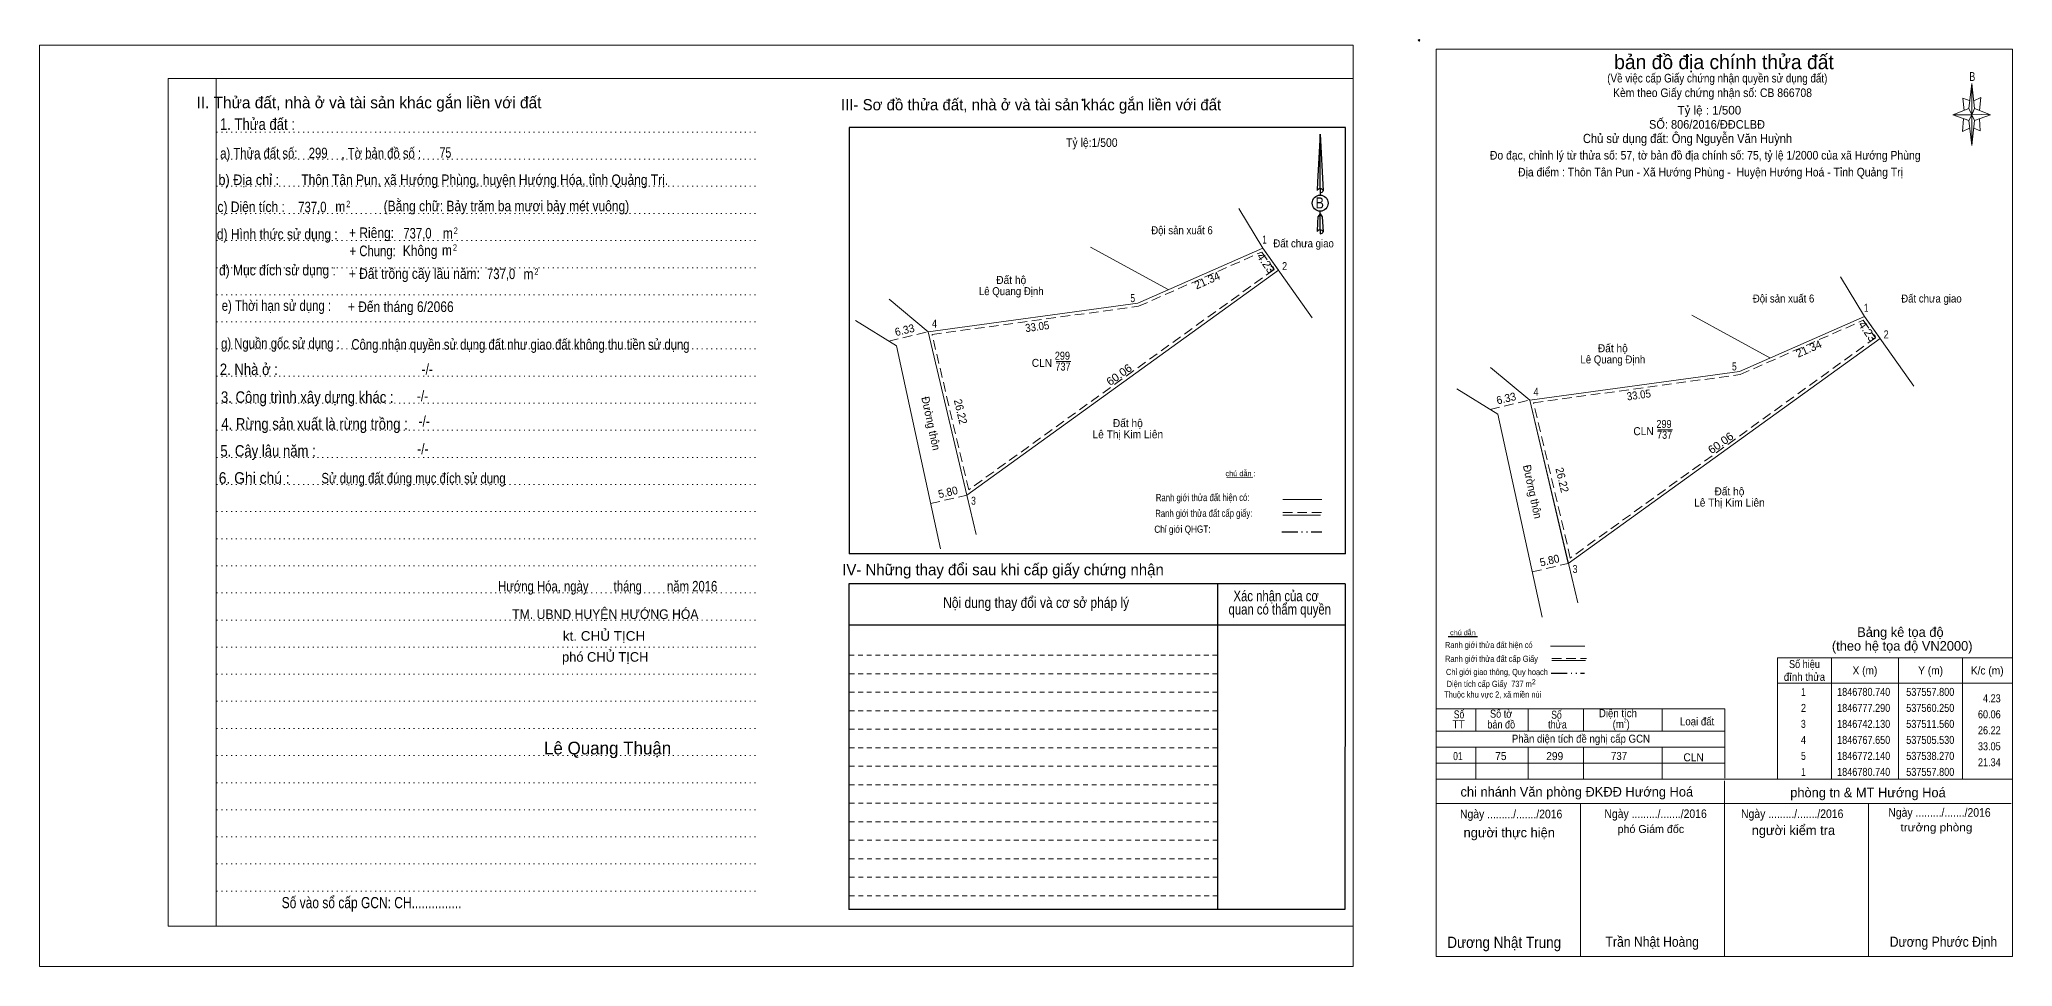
# Model space of a CAD drawing. Header units: metres. Extents: x 537058 to 537581, y 1846679 to 1846827.
# Drawn here: x 537272.8 to 537580.9, y 1846679.1 to 1846824 of the extents above; entities that cross this region are included whole.
import ezdxf
from ezdxf.enums import TextEntityAlignment as Align

# ---------------------------------------------------------------- set-up
doc = ezdxf.new("R2010")
doc.units = ezdxf.units.M
doc.header["$LTSCALE"] = 0.5
doc.header["$PDMODE"] = 32
doc.header["$PDSIZE"] = 0.25
for name, pattern in [('DASH_DOUBLE_DOT', [9.2, 5, -1.2, 0.3, -1.2, 0.3, -1.2]), ('DOTTED', [1.5, 0.3, -1.2]), ('MEDIUM_DASHED', [4.5, 3, -1.5]), ('SHORT_DASHED', [2.7, 1.5, -1.2])]:
    doc.linetypes.add(name, pattern=pattern)
for name, color, linetype, lineweight in [('1', 7, 'DOTTED', 13), ('16', 7, 'Continuous', 25), ('17', 7, 'Continuous', 13), ('2', 7, 'SHORT_DASHED', 13), ('28', 7, 'Continuous', 25), ('5', 7, 'Continuous', 13), ('6', 7, 'Continuous', 13), ('63', 7, 'Continuous', 13)]:
    doc.layers.add(name, color=color, linetype=linetype, lineweight=lineweight)
for name, color, linetype in [('18', 7, 'Continuous'), ('3', 7, 'Continuous'), ('34', 7, 'Continuous'), ('4', 7, 'Continuous'), ('7', 7, 'Continuous'), ('8', 7, 'Continuous')]:
    doc.layers.add(name, color=color, linetype=linetype)

msp = doc.modelspace()

# ---------------------------------------------------------------- linework, layer by layer
at = {"layer": '1', "linetype": 'Continuous'}
for p, q in [((537292.87, 1846817.92), (537477.97, 1846817.92)), ((537292.87, 1846817.92), (537292.87, 1846685.42)), ((537477.97, 1846817.92), (537477.97, 1846684.32)), ((537292.87, 1846685.42), (537477.97, 1846685.42))]:
    msp.add_line(p, q, dxfattribs=at)
at = {"layer": '1'}
for p, q in [((537300.37, 1846817.92), (537300.37, 1846685.42)), ((537300.45, 1846809.52), (537384.99, 1846809.52)), ((537300.45, 1846805.28), (537384.99, 1846805.28)), ((537300.45, 1846801.06), (537384.99, 1846801.06)), ((537300.45, 1846796.82), (537384.99, 1846796.82)), ((537300.45, 1846792.58), (537384.99, 1846792.58)), ((537300.45, 1846788.34), (537384.99, 1846788.34)), ((537300.45, 1846784.1), (537384.99, 1846784.1)), ((537300.45, 1846779.88), (537384.99, 1846779.88)), ((537300.45, 1846775.64), (537384.99, 1846775.64)), ((537300.45, 1846771.4), (537384.99, 1846771.4)), ((537300.45, 1846767.16), (537384.99, 1846767.16)), ((537300.45, 1846762.94), (537384.99, 1846762.94)), ((537300.45, 1846758.7), (537384.99, 1846758.7)), ((537300.45, 1846754.46), (537384.99, 1846754.46)), ((537300.45, 1846750.22), (537384.99, 1846750.22)), ((537300.45, 1846745.98), (537384.99, 1846745.98)), ((537300.45, 1846741.74), (537384.99, 1846741.74)), ((537300.45, 1846737.52), (537384.99, 1846737.52)), ((537300.45, 1846733.28), (537384.99, 1846733.28)), ((537300.45, 1846729.04), (537384.99, 1846729.04)), ((537300.45, 1846724.8), (537384.99, 1846724.8)), ((537300.45, 1846720.58), (537384.99, 1846720.58)), ((537300.45, 1846716.34), (537384.99, 1846716.34)), ((537300.45, 1846712.1), (537384.99, 1846712.1)), ((537300.45, 1846707.86), (537384.99, 1846707.86)), ((537300.45, 1846703.62), (537384.99, 1846703.62)), ((537300.45, 1846699.4), (537384.99, 1846699.4)), ((537300.45, 1846695.16), (537384.99, 1846695.16)), ((537300.45, 1846690.92), (537384.99, 1846690.92))]:
    msp.add_line(p, q, dxfattribs=at)
at = {"layer": '1', "linetype": 'Continuous'}
for points in [[(537272.77, 1846679.12), (537477.97, 1846679.12), (537477.97, 1846823.12), (537272.77, 1846823.12)], [(537300.37, 1846817.92), (537477.97, 1846817.92), (537477.97, 1846685.42), (537300.37, 1846685.42)]]:
    msp.add_lwpolyline(points, close=True, dxfattribs=at)
at = {"layer": '16'}
msp.add_line((537497.39, 1846730.66), (537492.78, 1846730.66), dxfattribs=at)
at = {"layer": '17'}
for p, q in [((537535.94, 1846680.65), (537535.96, 1846708.13)), ((537513.44, 1846680.67), (537513.46, 1846704.59)), ((537558.44, 1846680.63), (537558.46, 1846704.59))]:
    msp.add_line(p, q, dxfattribs=at)
at = {"layer": '2'}
for p, q in [((537456.75, 1846724.88), (537399.17, 1846724.88)), ((537456.75, 1846722), (537399.17, 1846722)), ((537456.75, 1846719.1), (537399.17, 1846719.1)), ((537456.75, 1846716.22), (537399.17, 1846716.22)), ((537456.76, 1846713.32), (537399.17, 1846713.32)), ((537456.77, 1846710.42), (537399.17, 1846710.42)), ((537456.77, 1846707.54), (537399.17, 1846707.54)), ((537456.77, 1846704.64), (537399.17, 1846704.64)), ((537456.77, 1846701.74), (537399.17, 1846701.74)), ((537456.78, 1846698.86), (537399.17, 1846698.86)), ((537456.78, 1846695.96), (537399.17, 1846695.96)), ((537456.79, 1846693.08), (537399.17, 1846693.08)), ((537456.79, 1846690.18), (537399.17, 1846690.18))]:
    msp.add_line(p, q, dxfattribs=at)
at = {"layer": '28'}
for p, q in [((537456.75, 1846738.92), (537456.79, 1846688.04)), ((537476.69, 1846738.92), (537476.65, 1846688.04)), ((537476.68, 1846732.46), (537399.17, 1846732.46)), ((537476.65, 1846688.04), (537399.17, 1846688.04))]:
    msp.add_line(p, q, dxfattribs=at)
at = {"layer": '28', "linetype": 'SHORT_DASHED', "lineweight": 13}
msp.add_line((537456.74, 1846727.78), (537399.17, 1846727.78), dxfattribs=at)
at = {"layer": '28'}
msp.add_lwpolyline([(537476.69, 1846738.92), (537399.17, 1846738.92), (537399.17, 1846688.04)], dxfattribs=at)
at = {"layer": '5', "linetype": 'DOTTED'}
msp.add_line((537300.37, 1846817.92), (537300.37, 1846685.42), dxfattribs=at)
at = {"layer": '5'}
for p, q in [((537574.1, 1846813.23), (537574.6, 1846817.13)), ((537574.1, 1846811.33), (537571.6, 1846812.23)), ((537575, 1846811.33), (537574.6, 1846807.43)), ((537575, 1846813.23), (537577.5, 1846812.23)), ((537575.8, 1846811.63), (537575.9, 1846809.73)), ((537575.9, 1846809.73), (537574.9, 1846810.13)), ((537508.78, 1846729.18), (537514.16, 1846729.18)), ((537508.98, 1846726.94), (537514.24, 1846726.94)), ((537490.94, 1846719.39), (537536.02, 1846719.39)), ((537497.12, 1846719.39), (537497.12, 1846715.95)), ((537505.28, 1846719.39), (537505.28, 1846715.89)), ((537513.92, 1846719.39), (537513.92, 1846715.89)), ((537526.22, 1846719.39), (537526.22, 1846715.89)), ((537536.02, 1846719.39), (537536.02, 1846708.55)), ((537490.94, 1846715.89), (537536.02, 1846715.89)), ((537490.94, 1846713.39), (537536.02, 1846713.39)), ((537497.12, 1846713.39), (537497.12, 1846708.39)), ((537505.28, 1846713.39), (537505.28, 1846708.39)), ((537513.92, 1846713.39), (537513.92, 1846708.39)), ((537526.22, 1846713.39), (537526.22, 1846708.39)), ((537490.94, 1846710.89), (537536.02, 1846710.89)), ((537490.94, 1846708.39), (537536.02, 1846708.39))]:
    msp.add_line(p, q, dxfattribs=at)
at = {"layer": '5', "linetype": 'MEDIUM_DASHED'}
msp.add_line((537508.98, 1846727.26), (537514.42, 1846727.26), dxfattribs=at)
at = {"layer": '5', "linetype": 'DASH_DOUBLE_DOT', "lineweight": 25}
msp.add_line((537508.88, 1846724.96), (537514.11, 1846724.96), dxfattribs=at)
at = {"layer": '5'}
for points in [[(537490.94, 1846822.49), (537580.94, 1846822.49), (537580.94, 1846680.69), (537490.94, 1846680.69)], [(537574.6, 1846817.13), (537575, 1846813.23), (537574.6, 1846812.23)], [(537574.6, 1846812.23), (537571.6, 1846812.23), (537574.1, 1846813.23), (537575, 1846811.33), (537577.5, 1846812.23), (537574.6, 1846812.33)], [(537574.6, 1846812.23), (537574.6, 1846807.43), (537574.1, 1846811.33)]]:
    msp.add_lwpolyline(points, close=True, dxfattribs=at)
for points in [[(537574.3, 1846814.43), (537573.2, 1846814.83), (537573.4, 1846812.93)], [(537574.9, 1846814.43), (537576, 1846814.93), (537575.8, 1846812.93)], [(537574.6, 1846812.23), (537574.1, 1846813.23), (537571.6, 1846812.23)], [(537573.3, 1846811.63), (537573.1, 1846809.63), (537574.2, 1846810.13)], [(537574.6, 1846812.23), (537575, 1846811.33), (537577.5, 1846812.23)]]:
    msp.add_lwpolyline(points, dxfattribs=at)
msp.add_point((537488.24, 1846823.89), dxfattribs=at)
at = {"layer": '6'}
for p, q in [((537490.94, 1846708.39), (537580.94, 1846708.39)), ((537490.94, 1846704.59), (537580.74, 1846704.59)), ((537580.94, 1846680.69), (537490.94, 1846680.69))]:
    msp.add_line(p, q, dxfattribs=at)
at = {"layer": '63', "lineweight": 25}
for p, q in [((537399.24, 1846810.26), (537399.24, 1846743.62)), ((537472.78, 1846809.22), (537473.25, 1846800.38)), ((537472.78, 1846809.22), (537473.25, 1846800.38)), ((537472.78, 1846809.22), (537473.25, 1846800.38)), ((537472.4, 1846801.76), (537472.33, 1846800.4)), ((537472.78, 1846800.68), (537472.78, 1846800.34)), ((537472.78, 1846800.34), (537472.78, 1846800.08)), ((537472.78, 1846800.08), (537472.78, 1846799.74)), ((537472.78, 1846800.08), (537472.78, 1846799.74)), ((537472.78, 1846800.08), (537472.78, 1846799.74)), ((537473.25, 1846800.38), (537473.25, 1846800.4)), ((537472.78, 1846796.76), (537472.78, 1846797.16)), ((537472.78, 1846796.76), (537472.78, 1846797.16)), ((537472.78, 1846796.76), (537472.78, 1846797.16)), ((537472.78, 1846796.76), (537473.13, 1846796.28)), ((537472.78, 1846796.76), (537473.13, 1846796.28)), ((537472.78, 1846796.76), (537473.13, 1846796.28)), ((537473.13, 1846796.28), (537473.25, 1846793.96)), ((537473.13, 1846796.28), (537473.25, 1846793.96)), ((537473.13, 1846796.28), (537473.25, 1846793.96)), ((537472.78, 1846794.26), (537472.78, 1846793.92)), ((537472.78, 1846793.92), (537472.78, 1846793.66)), ((537473.25, 1846793.96), (537473.25, 1846793.98)), ((537476.77, 1846743.62), (537399.24, 1846743.62))]:
    msp.add_line(p, q, dxfattribs=at)
at = {"layer": '63'}
for p, q in [((537463.84, 1846791.41), (537460.12, 1846797.6)), ((537449.08, 1846784.91), (537436.91, 1846791.57)), ((537463.84, 1846791.41), (537471.57, 1846780.52)), ((537466.29, 1846787.96), (537417.6, 1846752.8)), ((537557.8, 1846780.74), (537554.08, 1846786.93)), ((537411.57, 1846778.32), (537405.46, 1846783.41)), ((537406.61, 1846776.11), (537400.21, 1846780.1)), ((537406.61, 1846776.11), (537400.21, 1846780.1)), ((537543.04, 1846774.24), (537530.87, 1846780.9)), ((537557.8, 1846780.74), (537565.53, 1846769.85)), ((537419.06, 1846746.63), (537411.57, 1846778.32)), ((537560.25, 1846777.29), (537511.56, 1846742.13)), ((537406.61, 1846776.11), (537413.49, 1846744.39)), ((537431.59, 1846773.66), (537433.87, 1846773.66)), ((537505.53, 1846767.65), (537499.42, 1846772.74)), ((537500.57, 1846765.44), (537494.17, 1846769.43)), ((537500.57, 1846765.44), (537494.17, 1846769.43)), ((537513.02, 1846735.96), (537505.53, 1846767.65)), ((537500.57, 1846765.44), (537507.45, 1846733.72)), ((537525.55, 1846762.99), (537527.83, 1846762.99)), ((537458.22, 1846755.56), (537462.26, 1846755.61)), ((537466.95, 1846752.14), (537473.04, 1846752.14)), ((537466.99, 1846749.66), (537472.85, 1846749.66)), ((537466.99, 1846749.66), (537472.85, 1846749.66)), ((537552.64, 1846727.39), (537552.64, 1846708.39)), ((537563.14, 1846727.39), (537563.14, 1846708.39)), ((537573.14, 1846727.39), (537573.14, 1846708.39)), ((537544.24, 1846723.39), (537580.94, 1846723.39))]:
    msp.add_line(p, q, dxfattribs=at)
at = {"layer": '63', "linetype": 'MEDIUM_DASHED'}
for p, q in [((537405.41, 1846776.86), (537411.57, 1846778.32)), ((537499.37, 1846766.19), (537505.53, 1846767.65)), ((537411.95, 1846751.47), (537417.6, 1846752.8)), ((537466.99, 1846750.1), (537472.99, 1846750.1)), ((537505.91, 1846740.8), (537511.56, 1846742.13))]:
    msp.add_line(p, q, dxfattribs=at)
at = {"layer": '63', "linetype": 'DASH_DOUBLE_DOT', "lineweight": 25}
msp.add_line((537466.81, 1846747.05), (537473.05, 1846747.05), dxfattribs=at)
at = {"layer": '63', "lineweight": 25}
for points in [[(537476.77, 1846743.62), (537476.77, 1846810.26), (537399.24, 1846810.26)], [(537472.78, 1846800.68), (537472.78, 1846809.22), (537472.4, 1846801.76)], [(537472.78, 1846794.26), (537472.78, 1846796.76), (537472.45, 1846796.28), (537472.4, 1846795.34), (537472.33, 1846793.98)]]:
    msp.add_lwpolyline(points, dxfattribs=at)
at = {"layer": '63'}
for points in [[(537463.84, 1846791.41), (537444.31, 1846782.81), (537411.57, 1846778.32)], [(537557.8, 1846780.74), (537538.27, 1846772.14), (537505.53, 1846767.65)]]:
    msp.add_lwpolyline(points, dxfattribs=at)
for points in [[(537463.84, 1846791.41), (537466.29, 1846787.96), (537417.6, 1846752.8), (537411.57, 1846778.32), (537444.31, 1846782.81)], [(537557.8, 1846780.74), (537560.25, 1846777.29), (537511.56, 1846742.13), (537505.53, 1846767.65), (537538.27, 1846772.14)], [(537544.24, 1846727.39), (537580.94, 1846727.39), (537580.94, 1846708.39), (537544.24, 1846708.39)]]:
    msp.add_lwpolyline(points, close=True, dxfattribs=at)
at = {"layer": '63', "linetype": 'MEDIUM_DASHED'}
for points in [[(537412.18, 1846777.9), (537444.45, 1846782.32), (537463.67, 1846790.79), (537465.6, 1846788.07), (537417.91, 1846753.64)], [(537506.14, 1846767.23), (537538.41, 1846771.65), (537557.63, 1846780.12), (537559.56, 1846777.4), (537511.87, 1846742.97)]]:
    msp.add_lwpolyline(points, close=True, dxfattribs=at)
at = {"layer": '63', "lineweight": 25}
msp.add_ellipse((537472.7986, 1846798.4297), major_axis=(0, 1.258), ratio=0.983453, dxfattribs=at)
for centre, start_param, end_param in [((537472.799, 1846800.3682), 1.57079633, 3.07445202), ((537472.799, 1846800.3682), 0.06714063, 1.57079633), ((537472.799, 1846800.3682), 4.71238898, 6.28318531), ((537472.799, 1846793.9477), 2.49106941, 3.07427841), ((537472.799, 1846793.9477), 1.57079633, 2.49106941), ((537472.799, 1846793.9477), 0.06714063, 1.57079633), ((537472.799, 1846793.9477), 4.71238898, 6.28318531)]:
    msp.add_ellipse(centre, major_axis=(0.4535, 0), ratio=0.655448, start_param=start_param, end_param=end_param, dxfattribs=at)
at = {"layer": '63'}
msp.add_point((537435.71, 1846814.58), dxfattribs=at)

# ---------------------------------------------------------------- texts
at = {"layer": '1', "width": 0.8}
msp.add_text('2', height=0.625, dxfattribs=at).set_placement((537520.43, 1846717.27), align=Align.CENTER)
at = {"layer": '16', "width": 0.8}
msp.add_text('2', height=0.8, dxfattribs=at).set_placement((537506.16, 1846723.23), align=Align.CENTER)
at = {"layer": '18'}
for s, height, p in [('II. Thửa đất, nhà ở và tài sản khác gắn liền với đất', 1.8, (537324.23, 1846813.26)), ('phó CHỦ TỊCH', 1.5, (537361.135, 1846726.76)), ('Lê Quang Thuận', 1.98, (537361.51, 1846712.28))]:
    msp.add_text(s, height=height, dxfattribs=at).set_placement(p, align=Align.CENTER)
for s, height, width, p in [('1. Thửa đất :', 1.8, 0.85, (537306.815, 1846809.88)), ('a) Thửa đất số:              , Tờ bản đồ số : ', 1.65, 0.8, (537316.93, 1846805.4)), ('75', 1.65, 0.75, (537336.175, 1846805.52)), ('b) Địa chỉ : ', 1.65, 0.9, (537305.74, 1846801.26)), (' Thôn Tân Pun, xã Hướng Phùng, huyện Hướng Hóa, tỉnh Quảng Trị.', 1.65, 0.85, (537342.06, 1846801.26)), ('c) Diện tích :                                                   ', 1.65, 0.85, (537319.125, 1846797.04)), ('737,0', 1.65, 0.8, (537315.395, 1846797)), (' m', 1.65, 0.85, (537319.495, 1846797.08)), ('2', 1, 0.75, (537320.995, 1846797.8)), ('(Bằng chữ: Bảy trăm ba mươi bảy mét vuông)', 1.65, 0.85, (537345.705, 1846797.16)), ('d) Hình thức sử dụng :', 1.65, 0.85, (537309.915, 1846792.76)), ('+ Riêng: ', 1.65, 0.85, (537324.895, 1846792.98)), ('737,0', 1.65, 0.8, (537331.805, 1846792.9)), (' m', 1.65, 0.85, (537336.295, 1846792.9)), ('2', 1, 0.75, (537337.665, 1846790.98)), ('2', 1, 0.75, (537337.795, 1846793.62)), ('đ) Mục đích sử dụng :', 1.65, 0.85, (537309.935, 1846787.14)), ('       + Chung:', 1.65, 0.8, (537323.095, 1846790.14)), ('Không', 1.65, 0.85, (537332.225, 1846790.18)), (' m', 1.65, 0.85, (537336.155, 1846790.26)), ('+ Đất trồng cây lâu năm:', 1.65, 0.85, (537331.325, 1846786.6)), (' m', 1.65, 0.85, (537348.885, 1846786.52)), ('2', 1, 0.75, (537350.395, 1846787.24)), ('e) Thời hạn sử dụng :', 1.65, 0.8, (537309.77, 1846781.6)), ('+ Đến tháng 6/2066', 1.65, 0.85, (537329.2, 1846781.42)), ('g) Nguồn gốc sử dụng :', 1.65, 0.8, (537310.41, 1846775.7)), ('2. Nhà ở :', 1.8, 0.85, (537305.475, 1846771.56)), ('3. Công trình xây dựng khác :', 1.8, 0.85, (537314.6, 1846767.22)), ('4. Rừng sản xuất là rừng trồng :', 1.8, 0.85, (537315.735, 1846763.04)), ('5. Cây lâu năm :', 1.8, 0.85, (537308.47, 1846758.82)), ('6. Ghi chú :', 1.8, 0.9, (537306.315, 1846754.58)), ('Hướng Hóa, ngày        tháng        năm 2016', 1.65, 0.8, (537361.525, 1846737.74)), ('TM. UBND HUYỆN HƯỚNG HÓA', 1.5, 0.95, (537361.155, 1846733.44)), ('kt. CHỦ TỊCH', 1.5, 1.05, (537360.945, 1846730.04)), ('Số vào sổ cấp GCN: CH...............', 1.75, 0.8, (537324.65, 1846688.24))]:
    msp.add_text(s, height=height, dxfattribs=dict(at, width=width)).set_placement(p, align=Align.CENTER)
at = {"layer": '28'}
for s, width, p in [('-/-', 0.85, (537333.345, 1846771.66)), ('-/-', 0.85, (537332.605, 1846767.48)), ('-/-', 0.85, (537332.865, 1846763.54)), ('-/-', 0.85, (537332.655, 1846759.2)), ('Nội dung thay đổi và cơ sở pháp lý', 0.85, (537428.44, 1846735.18)), ('Xác nhận của cơ', 0.8, (537465.925, 1846736.22)), (' quan có thẩm quyền', 0.8, (537466.245, 1846734.14))]:
    msp.add_text(s, height=1.65, dxfattribs=dict(at, width=width)).set_placement(p, align=Align.CENTER)
msp.add_text('IV- Những thay đổi sau khi cấp giấy chứng nhận', height=1.75, dxfattribs=at).set_placement((537423.265, 1846740.28), align=Align.CENTER)
at = {"layer": '3', "width": 0.8}
msp.add_text('Công nhận quyền sử dụng đất như giao đất không thu tiền sử dụng', height=1.65, dxfattribs=at).set_placement((537347.9, 1846775.52), align=Align.CENTER)
at = {"layer": '34', "width": 0.9}
msp.add_text('Chủ sử dụng đất: Ông Nguyễn Văn Huỳnh', height=1.44, dxfattribs=at).set_placement((537513.84, 1846807.82))
at = {"layer": '4'}
for height, width, p in [(1.65, 0.8, (537316.295, 1846805.44)), (1.25, 0.85, (537432.54, 1846773.96))]:
    msp.add_text('299', height=height, dxfattribs=dict(at, width=width)).set_placement(p, align=Align.CENTER)
at = {"layer": '5'}
for s, height, p in [('bản đồ địa chính thửa đất', 2.25, (537535.87, 1846819.37)), ('Tỷ lệ : 1/500', 1.35, (537533.585, 1846812.28))]:
    msp.add_text(s, height=height, dxfattribs=at).set_placement(p, align=Align.CENTER)
for s, height, width, p in [('(Về việc cấp Giấy chứng nhận quyền sử dụng đất)', 1.35, 0.85, (537534.83, 1846817.29)), ('B', 1.378, 0.75, (537574.65, 1846817.53)), ('Kèm theo Giấy chứng nhận số: CB 866708', 1.35, 0.9, (537534.08, 1846815.01)), ('SỐ: 806/2016/ĐĐCLBĐ', 1.35, 0.95, (537533.22, 1846810.06)), ('Đo đạc, chỉnh lý từ thửa số: 57, tờ bản đồ địa chính số: 75, tỷ lệ 1/2000 của xã Hướng Phùng', 1.35, 0.9, (537532.94, 1846805.24)), ('Địa điểm : Thôn Tân Pun - Xã Hướng Phùng -  Huyện Hướng Hoá - Tỉnh Quảng Trị ', 1.35, 0.9, (537533.99, 1846802.6)), ('chú dẫn', 0.7999, 1.05, (537495.09, 1846730.9)), ('Ranh giới thửa đất hiện có ', 0.96, 0.9, (537499.295, 1846728.9)), ('Ranh giới thửa đất cấp Giấy', 0.96, 0.9, (537499.56, 1846726.74)), ('Chỉ giới giao thông, Quy hoạch', 0.96, 0.9, (537500.41, 1846724.68)), ('Thuộc khu vực 2, xã miền núi', 0.96, 0.9, (537499.745, 1846721.16)), ('Diện tích cấp Giấy  737 m', 0.96, 0.9, (537499.205, 1846722.82)), ('Số', 1.25, 0.8, (537494.49, 1846717.91)), ('Số tờ', 1.25, 0.85, (537501.065, 1846718.01)), ('Số', 1.25, 0.8, (537509.71, 1846717.85)), ('Diện tích', 1.25, 0.9, (537519.305, 1846718.09)), ('Loại đất', 1.25, 0.9, (537531.675, 1846716.81)), ('TT', 1.25, 0.95, (537494.42, 1846716.37)), ('bản đồ', 1.25, 0.85, (537501.08, 1846716.33)), ('Phần diện tích đề nghị cấp GCN', 1.25, 0.9, (537513.525, 1846714.11)), ('thửa', 1.25, 0.85, (537509.86, 1846716.33)), ('(m )', 1.25, 0.9, (537519.815, 1846716.39)), ('01', 1.25, 0.8, (537494.315, 1846711.39)), ('75', 1.25, 0.95, (537501.02, 1846711.39)), ('299', 1.25, 0.95, (537509.435, 1846711.39)), ('737', 1.25, 0.9, (537519.48, 1846711.41)), ('CLN', 1.25, 0.95, (537531.125, 1846711.2))]:
    msp.add_text(s, height=height, dxfattribs=dict(at, width=width)).set_placement(p, align=Align.CENTER)
at = {"layer": '6'}
for s, height, p in [('Bảng kê tọa độ ', 1.5, (537563.705, 1846730.64)), ('(theo hệ tọa độ VN2000)', 1.5, (537563.705, 1846728.49)), ('chi nhánh Văn phòng ĐKĐĐ Hướng Hoá', 1.5, (537512.885, 1846705.69)), ('phòng tn & MT Hướng Hoá', 1.5, (537558.36, 1846705.57)), ('người thực hiện', 1.5, (537502.33, 1846699.31)), ('phó Giám đốc', 1.25, (537524.45, 1846699.99)), ('người kiểm tra', 1.5, (537546.715, 1846699.67))]:
    msp.add_text(s, height=height, dxfattribs=at).set_placement(p, align=Align.CENTER)
for s, height, width, p in [('Ngày ........./......./2016', 1.35, 0.9, (537502.63, 1846702.29)), ('Ngày ........./......./2016', 1.35, 0.9, (537525.19, 1846702.33)), ('Ngày ........./......./2016', 1.35, 0.9, (537546.53, 1846702.33)), ('Ngày ........./......./2016', 1.35, 0.9, (537569.53, 1846702.53)), (' trưởng phòng', 1.25, 1.1, (537568.8, 1846700.25)), ('Dương Nhật Trung', 1.75, 0.9, (537501.55, 1846682.03)), ('Trần Nhật Hoàng', 1.58, 0.9, (537524.665, 1846682.21)), ('Dương Phước Định', 1.58, 0.9, (537570.15, 1846682.21))]:
    msp.add_text(s, height=height, dxfattribs=dict(at, width=width)).set_placement(p, align=Align.CENTER)
at = {"layer": '63'}
msp.add_text('III- Sơ đồ thửa đất, nhà ở và tài sản khác gắn liền với đất', height=1.75, dxfattribs=at).set_placement((537427.65, 1846812.94), align=Align.CENTER)
for s, height, width, p in [('Tỷ lệ:1/500', 1.35, 0.9, (537437.14, 1846807.22)), ('B', 1.728, 0.85, (537472.735, 1846797.6)), ('Đội sản xuất 6', 1.25, 0.9, (537451.215, 1846793.57)), ('Đất chưa giao', 1.25, 0.9, (537470.21, 1846791.52)), ('Đất hộ', 1.25, 0.95, (537424.55, 1846785.8)), ('Lê Quang Định', 1.25, 0.9, (537424.55, 1846784.05)), ('Đội sản xuất 6', 1.25, 0.9, (537545.175, 1846782.9)), ('Đất chưa giao', 1.25, 0.9, (537568.27, 1846782.9)), ('Đất hộ', 1.25, 0.95, (537518.51, 1846775.13)), ('CLN', 1.25, 0.95, (537429.345, 1846772.84)), ('737', 1.25, 0.85, (537432.635, 1846772.27)), ('Lê Quang Định', 1.25, 0.9, (537518.51, 1846773.38)), ('Đất hộ', 1.25, 0.95, (537442.76, 1846763.43)), ('299', 1.25, 0.85, (537526.5, 1846763.29)), ('Lê Thị Kim Liên', 1.25, 0.95, (537442.76, 1846761.68)), ('CLN', 1.25, 0.95, (537523.305, 1846762.17)), ('737', 1.25, 0.85, (537526.595, 1846761.6)), ('Lê Thị Kim Liên', 1.25, 0.95, (537536.72, 1846751.01)), ('Đất hộ', 1.25, 0.95, (537536.72, 1846752.76)), ('đĩnh thửa', 1.25, 0.9, (537548.44, 1846723.77)), ('Số hiệu', 1.25, 0.85, (537548.44, 1846725.77)), ('X (m)', 1.25, 0.95, (537557.89, 1846724.77)), ('Y (m)', 1.25, 0.95, (537568.145, 1846724.77)), ('K/c (m)', 1.25, 0.95, (537576.985, 1846724.77)), (' 1', 1.25, 0.75, (537548.09, 1846721.42)), ('1846780.740', 1.25, 0.85, (537557.69, 1846721.42)), ('537557.800', 1.25, 0.85, (537568.09, 1846721.42)), (' 2', 1.25, 0.85, (537548.095, 1846718.92)), ('1846777.290', 1.25, 0.85, (537557.69, 1846718.92)), ('537560.250', 1.25, 0.85, (537568.09, 1846718.92)), (' 4', 1.25, 0.85, (537548.09, 1846713.92)), (' 3', 1.25, 0.8, (537548.085, 1846716.42)), ('1846742.130', 1.25, 0.85, (537557.69, 1846716.42)), ('1846767.650', 1.25, 0.85, (537557.69, 1846713.92)), ('537511.560', 1.25, 0.85, (537568.09, 1846716.42)), ('537505.530', 1.25, 0.85, (537568.09, 1846713.92)), (' 5', 1.25, 0.8, (537548.095, 1846711.42)), ('1846772.140', 1.25, 0.85, (537557.69, 1846711.42)), ('537538.270', 1.25, 0.85, (537568.09, 1846711.42)), (' 1', 1.25, 0.75, (537548.09, 1846708.92)), ('1846780.740', 1.25, 0.85, (537557.69, 1846708.92)), ('537557.800', 1.25, 0.85, (537568.09, 1846708.92))]:
    msp.add_text(s, height=height, dxfattribs=dict(at, width=width)).set_placement(p, align=Align.CENTER)
for s, width, p in [(' 1', 0.75, (537464.47, 1846792.12)), (' 2', 0.85, (537467.64, 1846787.96)), (' 5', 0.8, (537443.9, 1846782.96)), (' 1', 0.75, (537558.43, 1846781.45)), (' 4', 0.85, (537412.96, 1846778.99)), (' 2', 0.85, (537561.6, 1846777.29)), (' 5', 0.8, (537537.86, 1846772.29)), (' 4', 0.85, (537506.92, 1846768.32)), (' 3', 0.8, (537419.02, 1846751.3)), (' 3', 0.8, (537512.98, 1846740.63)), ('4.23', 0.85, (537579.09, 1846720.42)), ('60.06', 0.85, (537579.09, 1846717.92)), ('26.22', 0.85, (537579.09, 1846715.42)), ('33.05', 0.85, (537579.09, 1846712.92)), ('21.34', 0.85, (537579.09, 1846710.42))]:
    msp.add_text(s, height=1.25, dxfattribs=dict(at, width=width)).set_placement(p, align=Align.RIGHT)
for s, height, rotation, width, p in [('4.23', 1.25, 305.38, 1.05, (537463.8097, 1846788.7018)), ('33.05', 1.25, 7.809, 0.9, (537428.6901, 1846778.5151)), ('4.23', 1.25, 305.38, 1.05, (537557.7697, 1846778.0319)), ('6.33', 1.25, 13.334, 0.95, (537408.0409, 1846777.991)), ('60.06', 1.25, 35.834, 1.05, (537441.7641, 1846771.1144)), ('Đường thôn', 1.25, 282.238, 0.95, (537411.4008, 1846763.8775)), ('26.22', 1.25, 283.294, 0.95, (537416.0304, 1846765.6937)), ('6.33', 1.25, 13.334, 0.95, (537501.9959, 1846767.3198)), ('33.05', 1.25, 7.809, 0.9, (537522.6501, 1846767.8451)), ('60.06', 1.25, 35.834, 1.05, (537535.7241, 1846760.4444)), ('Đường thôn', 1.25, 282.238, 0.95, (537505.3608, 1846753.2075)), ('26.22', 1.25, 283.294, 0.95, (537509.9904, 1846755.0237)), ('5.80', 1.25, 13.246, 0.95, (537414.8068, 1846752.6547)), ('Ranh giới thửa đất hiện có:', 1.129, 0.135, 0.8, (537454.4487, 1846751.8576)), ('Ranh giới thửa đất cấp giấy:', 1.124, 0.135, 0.8, (537454.6287, 1846749.3982)), ('Chỉ giới QHGT:', 1.124, 0.135, 0.85, (537451.2937, 1846746.9204)), ('5.80', 1.25, 13.246, 0.95, (537508.7718, 1846741.9859))]:
    msp.add_text(s, height=height, rotation=rotation, dxfattribs=dict(at, width=width)).set_placement(p, align=Align.CENTER)
for s, height, rotation, p in [('21.34', 1.25, 23.766, (537455.4031, 1846785.7724)), ('21.34', 1.25, 23.766, (537549.3631, 1846775.1024)), ('chú dẫn :', 0.8314, 359.974, (537460.3698, 1846755.7588))]:
    msp.add_text(s, height=height, rotation=rotation, dxfattribs=at).set_placement(p, align=Align.CENTER)
at = {"layer": '7', "width": 0.8}
msp.add_text('737,0', height=1.65, dxfattribs=at).set_placement((537344.875, 1846786.56), align=Align.CENTER)
at = {"layer": '8', "width": 0.8}
msp.add_text('Sử dụng đất đúng mục đích sử dụng', height=1.65, dxfattribs=at).set_placement((537331.195, 1846754.62), align=Align.CENTER)

doc.saveas('drawing.dxf')
